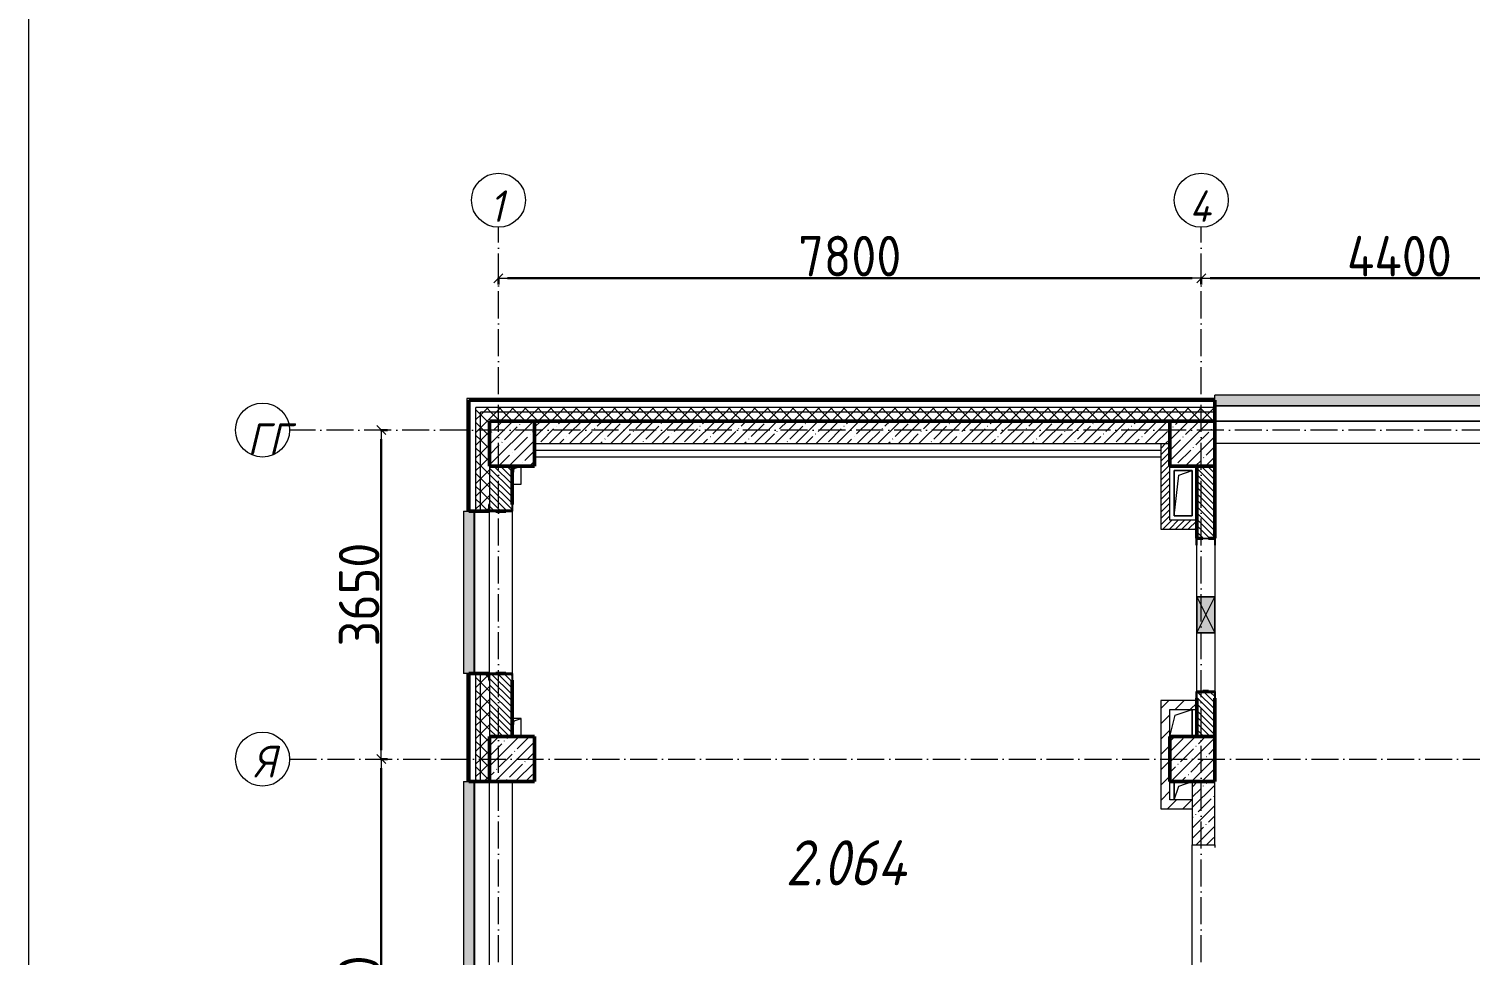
# Model space of a CAD drawing. Header units: millimetres. Extents: x -17017 to 628417, y -109036 to 199237.
# Drawn here: x 509005 to 525003, y 132590 to 142865 of the extents above; entities that cross this region are included whole.
import ezdxf

# ---------------------------------------------------------------- set-up
doc = ezdxf.new("R2010")
doc.units = ezdxf.units.MM
doc.linetypes.add('50_200_ШТРИХ_1Т_ш5_п1_п1_', pattern=[700, 500, -100, 0, -100])
for name, color, linetype, lineweight in [('3.1) ЖБ окна 1.2 м', 102, 'Continuous', 30), ('A-____-____-DIMS', 7, 'Continuous', 9), ('A-DETL-____-OTLN-4', 7, 'Continuous', 18), ('A-DETL-GENF-OTLN', 7, 'Continuous', 9), ('A-FLOR-____-OTLN', 7, 'Continuous', 9), ('A-GENM-____-MCUT', 7, 'Continuous', 25), ('A-GENM-____-OTLN', 7, 'Continuous', 9), ('A-GENM-____-OTLN-1', 7, 'Continuous', 25), ('A-GLAZ-____-OTLN', 7, 'Continuous', 9), ('A-WALL-____-MCUT-1', 7, 'Continuous', 9), ('A-WALL-____-MCUT-2', 7, 'Continuous', 50), ('A-WALL-____-MCUT-3', 7, 'Continuous', 9), ('A-WALL-____-OTLN', 7, 'Continuous', 9), ('A-WALL-____-PATT-1', 7, 'Continuous', 9), ('A-WALL-FNSH-MCUT-1', 7, 'Continuous', 9), ('I-WALL-____-OTLN', 7, 'Continuous', 9), ('S-COLS-____-MCUT', 7, 'Continuous', 50), ('S-COLS-____-OTLN', 7, 'Continuous', 9), ('S-GRID-____-IDEN', 7, 'Continuous', 9), ('S-GRID-____-OTLN-1', 7, '50_200_ШТРИХ_1Т_ш5_п1_п1_', 9), ('Марки помещений', 7, 'Continuous', 9)]:
    doc.layers.add(name, color=color, linetype=linetype, lineweight=lineweight)
doc.layers.add('A-GLAZ-____-OTLN-1', color=7, linetype='Continuous', lineweight=9, true_color=0xc0c0c0)
doc.styles.add('ISOCPEUR_I', font='isocpeui.ttf', dxfattribs={"width": 0.9, "height": 2.5})
doc.styles.add('ISOCPEUR_I_3', font='isocpeui.ttf', dxfattribs={"width": 0.85, "height": 2.2})
doc.styles.add('СПДС', font='isocpeur.ttf', dxfattribs={"width": 0.9})
doc.dimstyles.new('Размера А3', dxfattribs={"dimtxt": 200, "dimasz": 100, "dimexe": 70, "dimexo": 100, "dimgap": 20, "dimtad": 1, "dimdec": 0, "dimrnd": 10, "dimzin": 0, "dimdsep": 46, "dimtxsty": 'СПДС', "dimblk": 'ARROWHEAD_6', "dimcen": 1, "dimclrd": 256, "dimclre": 256, "dimclrt": 256, "dimazin": 0, "dimtfac": 1, "dimtdec": 0, "dimtmove": 2, "dimatfit": 3, "dimfxl": 1, "dimtolj": 1, "dimtzin": 0, "dimarcsym": 0})
pattern_1 = [(45, (516567.8, 90784.41), (-70.71068, 70.71068), []), (135, (516567.8, 90784.41), (-70.71068, -70.71068), [])]
pattern_2 = [(45, (516567.8, 90784.41), (-35.35534, 35.35534), [])]
pattern_3 = [(45, (516567.8, 90784.41), (-114.04925, 114.04925), []), (45, (516681.85, 90784.41), (-114.04925, 114.04925), [201.612, -40.322, 3.353, -36.97])]
pattern_4 = [(135, (516567.8, 90784.41), (-35.35534, -35.35534), [])]
pattern_5 = [(45, (516567.8, 90784.41), (-84.8528, 84.8528), [])]
pattern_6 = [(45, (516567.8, 90784.41), (-85.53659, 85.53659), []), (45, (516624.82, 90784.41), (-85.53659, 85.53659), [])]

# ---------------------------------------------------------------- blocks, each defined once
blk = doc.blocks.new('BSC_Колонна _Прямоугольная - 500х500-V40-АР1_План отверстий 2 этажа в осях 1-64_А-ГГ')
at = {"layer": 'S-COLS-____-OTLN'}
h = blk.add_hatch(dxfattribs=at)
h.set_pattern_fill('FP_69', color=256, style=0, pattern_type=2)
h.set_pattern_definition([(45, (2200, -47481.04), (-114.04925, 114.04925), []), (45, (2314.05, -47481.04), (-114.04925, 114.04925), [201.613, -40.323, 3.353, -36.97])])
h.paths.add_polyline_path([(-250, -250), (250, -250), (250, 250), (-250, 250)], flags=0)
at = {"layer": 'S-COLS-____-MCUT'}
for p, q in [((250, 250), (-250, 250)), ((-250, 250), (-250, -250)), ((250, -250), (250, 250)), ((-250, -250), (250, -250))]:
    blk.add_line(p, q, dxfattribs=at)
blk = doc.blocks.new('BSC_Колонна _Прямоугольная - 500х500-V41-АР1_План отверстий 2 этажа в осях 1-64_А-ГГ')
at = {"layer": 'S-COLS-____-OTLN'}
h = blk.add_hatch(dxfattribs=at)
h.set_pattern_fill('FP_70', color=256, style=0, pattern_type=2)
h.set_pattern_definition([(45, (-5350, -47481.04), (-114.04925, 114.04925), []), (45, (-5235.95, -47481.04), (-114.04925, 114.04925), [201.613, -40.323, 3.353, -36.97])])
h.paths.add_polyline_path([(-250, -250), (250, -250), (250, 250), (-250, 250)], flags=0)
at = {"layer": 'S-COLS-____-MCUT'}
for p, q in [((250, 250), (-250, 250)), ((-250, 250), (-250, -250)), ((250, -250), (250, 250)), ((-250, -250), (250, -250))]:
    blk.add_line(p, q, dxfattribs=at)
blk = doc.blocks.new('BSC_Колонна _Прямоугольная - 500х500-V50-АР1_План отверстий 2 этажа в осях 1-64_А-ГГ')
at = {"layer": 'S-COLS-____-OTLN'}
h = blk.add_hatch(dxfattribs=at)
h.set_pattern_fill('FP_79', color=256, style=0, pattern_type=2)
h.set_pattern_definition([(45, (2200, -43981.04), (-114.04925, 114.04925), []), (45, (2314.05, -43981.04), (-114.04925, 114.04925), [201.613, -40.323, 3.353, -36.97])])
h.paths.add_polyline_path([(-250, -250), (250, -250), (250, 250), (-250, 250), (-250, -245)], flags=0)
at = {"layer": 'S-COLS-____-MCUT'}
for p, q in [((250, 250), (-250, 250)), ((-250, 250), (-250, -250)), ((250, -250), (250, 250)), ((-250, -250), (250, -250))]:
    blk.add_line(p, q, dxfattribs=at)
blk = doc.blocks.new('BSC_Колонна _Прямоугольная - 500х500-V51-АР1_План отверстий 2 этажа в осях 1-64_А-ГГ')
at = {"layer": 'S-COLS-____-OTLN'}
h = blk.add_hatch(dxfattribs=at)
h.set_pattern_fill('FP_80', color=256, style=0, pattern_type=2)
h.set_pattern_definition([(45, (-5350, -43981.04), (-114.04925, 114.04925), []), (45, (-5235.95, -43981.04), (-114.04925, 114.04925), [201.613, -40.323, 3.353, -36.97])])
h.paths.add_polyline_path([(-250, -250), (250, -250), (250, 250), (-250, 250)], flags=0)
at = {"layer": 'S-COLS-____-MCUT'}
for p, q in [((250, 250), (-250, 250)), ((-250, 250), (-250, -250)), ((250, -250), (250, 250)), ((-250, -250), (250, -250))]:
    blk.add_line(p, q, dxfattribs=at)
blk = doc.blocks.new('Отлив_СКБ - Отлив витража_120_НВФ-31885342-АР1_План отверстий 2 этажа в осях 1-64_А-ГГ')
at = {"layer": 'A-GLAZ-____-OTLN-1'}
for points in [[(0, 0), (0, -2), (7800, -2), (7800, 0), (2809, 0)], [(0, -2), (0, -120), (7800, -120), (7800, -2), (2809, -2)]]:
    blk.add_hatch(color=256, dxfattribs=at).paths.add_polyline_path(points, flags=0)
at = {"layer": 'A-GLAZ-____-OTLN'}
for p, q in [((0, 0), (7800, 0)), ((7800, -2), (0, -2)), ((0, -120), (0, -83)), ((0, -120), (7800, -120)), ((7800, -83), (7800, -120))]:
    blk.add_line(p, q, dxfattribs=at)
blk = doc.blocks.new('Фахверк_СКБ_Уголок - 250_2700-27497298-АР1_План отверстий 2 этажа в осях 1-64_А-ГГ')
at = {"layer": 'A-GENM-____-MCUT'}
for p, q in [((200, 181), (125, 181)), ((125, 181), (125, 106)), ((131, 106), (131, 175)), ((131, 175), (200, 175)), ((200, 175), (200, 181)), ((125, 106), (131, 106)), ((131, -6), (125, -6)), ((125, -6), (125, -81)), ((125, -81), (200, -81)), ((131, -75), (131, -6)), ((200, -75), (131, -75)), ((200, -81), (200, -75))]:
    blk.add_line(p, q, dxfattribs=at)
blk = doc.blocks.new('АР_Перемычка - АР_Перемычка-28448550-АР1_План отверстий 2 этажа в осях 1-64_А-ГГ')
at = {"layer": 'A-GENM-____-OTLN'}
blk.add_line((-350, -100), (-342, -100), dxfattribs=at)
blk = doc.blocks.new('154_Стойка_СКБ_Уголок - СМ-2480_200-28447058-АР1_План отверстий 2 этажа в осях 1-64_А-ГГ')
at = {"layer": 'A-GENM-____-MCUT'}
for p, q in [((125, 156), (125, 81)), ((200, 156), (125, 156)), ((125, 81), (131, 81)), ((131, 19), (125, 19)), ((125, 19), (125, -56)), ((131, 81), (131, 150)), ((131, 150), (200, 150)), ((131, -50), (131, 19)), ((200, 150), (200, 156)), ((125, -56), (200, -56)), ((200, -50), (131, -50)), ((200, -56), (200, -50))]:
    blk.add_line(p, q, dxfattribs=at)
blk = doc.blocks.new('Стойка_Влож_Полоса боковая - Полоса-28346330-АР1_План отверстий 2 этажа в осях 1-64_А-ГГ')
at = {"layer": 'A-GENM-____-OTLN'}
for p, q in [((-5, -31), (-5, 31)), ((0, 31), (0, -31))]:
    blk.add_line(p, q, dxfattribs=at)
blk = doc.blocks.new('Стойка_Влож_Уголок - Уголок-28346305-АР1_План отверстий 2 этажа в осях 1-64_А-ГГ')
at = {"layer": 'A-GENM-____-MCUT'}
for p, q in [((75, 75), (0, 75)), ((0, 0), (6, 0)), ((6, 69), (75, 69)), ((6, 0), (6, 69)), ((75, 69), (75, 75))]:
    blk.add_line(p, q, dxfattribs=at)
blk = doc.blocks.new('Стойка_Влож_Уголок - Уголок-28346304-АР1_План отверстий 2 этажа в осях 1-64_А-ГГ')
at = {"layer": 'A-GENM-____-MCUT'}
for p, q in [((6, 0), (0, 0)), ((6, -69), (6, 0)), ((0, -75), (75, -75)), ((75, -69), (6, -69)), ((75, -75), (75, -69))]:
    blk.add_line(p, q, dxfattribs=at)
blk = doc.blocks.new('Фахверк_СКБ_Уголок - 200_3960-28268576-АР1_План отверстий 2 этажа в осях 1-64_А-ГГ')
at = {"layer": 'A-GENM-____-MCUT'}
for p, q in [((200, 156), (125, 156)), ((125, 156), (125, 81)), ((125, 81), (131, 81)), ((131, 19), (125, 19)), ((125, 19), (125, -56)), ((131, 81), (131, 150)), ((131, 150), (200, 150)), ((131, -50), (131, 19)), ((200, 150), (200, 156)), ((125, -56), (200, -56)), ((200, -50), (131, -50)), ((200, -56), (200, -50))]:
    blk.add_line(p, q, dxfattribs=at)
blk = doc.blocks.new('AR_Отверстие прямоугольное _в плите_ - AR_Отверстие прямоугольное _в плите_-V154-АР1_План отверстий 2 этажа в осях 1-64_А-ГГ')
at = {"layer": 'A-GENM-____-OTLN'}
for p, q in [((100, 250), (-100, 250)), ((-100, 250), (-100, -250)), ((-100, -250), (-50, 200)), ((-50, 200), (100, 250)), ((100, -250), (100, 250)), ((-100, -250), (100, -250))]:
    blk.add_line(p, q, dxfattribs=at)
blk = doc.blocks.new('AR_Отверстие прямоугольное _в плите_ - AR_Отверстие прямоугольное _в плите_-30510733-АР1_План отверстий 2 этажа в осях 1-64_А-ГГ')
at = {"layer": 'A-GENM-____-OTLN'}
for p, q in [((-50, -100), (-25, 75)), ((-25, 75), (50, 100)), ((50, -100), (50, 100)), ((-50, -100), (50, -100))]:
    blk.add_line(p, q, dxfattribs=at)
blk = doc.blocks.new('AR_Отверстие прямоугольное _в плите_ - AR_Отверстие прямоугольное _в плите_-V158-АР1_План отверстий 2 этажа в осях 1-64_А-ГГ')
at = {"layer": 'A-GENM-____-OTLN'}
for p, q in [((50, 100), (-50, 100)), ((-50, -100), (-25, 75)), ((-25, 75), (50, 100)), ((50, -100), (50, 100))]:
    blk.add_line(p, q, dxfattribs=at)
blk = doc.blocks.new('AR_Отверстие прямоугольное _в плите_ - AR_Отверстие прямоугольное _в плите_-V187-АР1_План отверстий 2 этажа в осях 1-64_А-ГГ')
at = {"layer": 'A-GENM-____-OTLN'}
for p, q in [((-100, 100), (-100, -100)), ((-100, -100), (-50, 50)), ((-50, 50), (100, 100))]:
    blk.add_line(p, q, dxfattribs=at)
blk = doc.blocks.new('AR_Отверстие прямоугольное _в плите_ - AR_Отверстие прямоугольное _в плите_-30552590-АР1_План отверстий 2 этажа в осях 1-64_А-ГГ')
at = {"layer": 'A-GENM-____-OTLN'}
for p, q in [((-125, -150), (-63, 88)), ((-63, 88), (125, 150)), ((125, -150), (125, 150))]:
    blk.add_line(p, q, dxfattribs=at)
blk = doc.blocks.new('Отлив_СКБ - Отлив витража_120_НВФ-31885689-АР1_План отверстий 2 этажа в осях 1-64_А-ГГ')
at = {"layer": 'A-GLAZ-____-OTLN-1'}
for points in [[(1800, 2), (1800, 120), (0, 120), (0, 2), (1103, 2)], [(1103, 0), (1800, 0), (1800, 2), (0, 2), (0, 0)]]:
    blk.add_hatch(color=256, dxfattribs=at).paths.add_polyline_path(points, flags=0)
at = {"layer": 'A-GLAZ-____-OTLN'}
for p, q in [((0, 83), (0, 120)), ((1800, 120), (0, 120)), ((0, 2), (1800, 2)), ((1800, 120), (1800, 83)), ((1800, 0), (0, 0))]:
    blk.add_line(p, q, dxfattribs=at)
blk = doc.blocks.new('Отлив_СКБ - Отлив витража_120_НВФ-31886035-АР1_План отверстий 2 этажа в осях 1-64_А-ГГ')
at = {"layer": 'A-GLAZ-____-OTLN-1'}
for points in [[(0, 120), (0, 2), (4800, 2), (4800, 120), (3085, 120)], [(0, 2), (0, 0), (4800, 0), (4800, 2), (3085, 2)]]:
    blk.add_hatch(color=256, dxfattribs=at).paths.add_polyline_path(points, flags=0)
at = {"layer": 'A-GLAZ-____-OTLN'}
for p, q in [((0, 83), (0, 120)), ((4800, 120), (0, 120)), ((0, 2), (4800, 2)), ((4800, 120), (4800, 83)), ((4800, 0), (0, 0))]:
    blk.add_line(p, q, dxfattribs=at)
blk = doc.blocks.new('AR_Отверстие прямоугольное _в стене__БезПР - AR_Отверстие прямоугольное _в стене__БезПР-36428632-АР1_План отверстий 2 этажа в осях 1-64_А-ГГ')
at = {"layer": 'A-GLAZ-____-OTLN'}
blk.add_hatch(color=256, dxfattribs=at).paths.add_polyline_path([(-200, -100), (200, -100), (200, 100), (-200, 100)], flags=0)
at = {"layer": 'A-DETL-GENF-OTLN'}
for p, q in [((-200, -100), (-200, 100)), ((-200, 100), (200, 100)), ((200, 100), (-200, -100)), ((-200, 100), (200, -100)), ((200, 100), (-200, 100)), ((-200, 100), (-200, -100)), ((200, 100), (200, -100)), ((200, -100), (200, 100)), ((200, -100), (-200, -100)), ((-200, -100), (200, -100))]:
    blk.add_line(p, q, dxfattribs=at)
at = {"layer": 'A-GLAZ-____-OTLN'}
blk.add_line((200, 100), (-200, 100), dxfattribs=at)
blk = doc.blocks.new('Ось сетки - Круг_Ø6_00__ISO-2_5_0_9K_-25732049-АР1_План отверстий 2 этажа в осях 1-64_А-ГГ')
at = {"layer": 'S-GRID-____-IDEN'}
blk.add_circle((0, 0), 3, dxfattribs=at)
blk = doc.blocks.new('ARROWHEAD_6')
at = {"color": 0, "linetype": 'Continuous'}
for p, q in [((0, 0), (-1, 0)), ((-0.5, -0.5), (0.5, 0.5))]:
    blk.add_line(p, q, dxfattribs=at)
blk = doc.blocks.new('*D2651')
at = {"layer": 'A-____-____-DIMS', "lineweight": -2, "transparency": 16777216}
for p, q in [((-19249, 502997), (-19173, 502997)), ((-19243, 497597), (-19243, 502897)), ((-19249, 497497), (-19173, 497497))]:
    blk.add_line(p, q, dxfattribs=at)
at = {"layer": 'Defpoints', "color": 0, "transparency": 16777216}
for p in [(-19349, 502997), (-19243, 502997), (-19349, 497497)]:
    blk.add_point(p, dxfattribs=at)
at = {"layer": 'A-____-____-DIMS', "lineweight": -2, "transparency": 16777216, "xscale": 100, "yscale": 100, "zscale": 100}
for p, rotation in [((-19243, 502997), 90), ((-19243, 497497), 270)]:
    blk.add_blockref('ARROWHEAD_6', p, dxfattribs=dict(at, rotation=rotation))
at = {"layer": 'A-____-____-DIMS', "transparency": 16777216, "insert": (-19488, 500247), "char_height": 450, "attachment_point": 5, "rotation": 90, "style": 'СПДС'}
blk.add_mtext('\\A1;5500', dxfattribs=at)
blk = doc.blocks.new('*D2652')
at = {"layer": 'A-____-____-DIMS', "lineweight": -2, "transparency": 16777216}
for p, q in [((-19249, 506647), (-19173, 506647)), ((-19243, 503097), (-19243, 506547)), ((-19249, 502997), (-19173, 502997))]:
    blk.add_line(p, q, dxfattribs=at)
at = {"layer": 'Defpoints', "color": 0, "transparency": 16777216}
for p in [(-19349, 506647), (-19243, 506647), (-19349, 502997)]:
    blk.add_point(p, dxfattribs=at)
at = {"layer": 'A-____-____-DIMS', "lineweight": -2, "transparency": 16777216, "xscale": 100, "yscale": 100, "zscale": 100}
for p, rotation in [((-19243, 506647), 90), ((-19243, 502997), 270)]:
    blk.add_blockref('ARROWHEAD_6', p, dxfattribs=dict(at, rotation=rotation))
at = {"layer": 'A-____-____-DIMS', "transparency": 16777216, "insert": (-19488, 504822), "char_height": 450, "attachment_point": 5, "rotation": 90, "style": 'СПДС'}
blk.add_mtext('\\A1;3650', dxfattribs=at)
blk = doc.blocks.new('*D2717')
at = {"layer": 'A-____-____-DIMS', "lineweight": -2, "transparency": 16777216}
for p, q in [((-17942, 508337), (-17942, 508261)), ((-17842, 508331), (-10242, 508331)), ((-10142, 508337), (-10142, 508261))]:
    blk.add_line(p, q, dxfattribs=at)
at = {"layer": 'Defpoints', "color": 0, "transparency": 16777216}
for p in [(-17942, 508437), (-10142, 508437), (-10142, 508331)]:
    blk.add_point(p, dxfattribs=at)
at = {"layer": 'A-____-____-DIMS', "lineweight": -2, "transparency": 16777216, "xscale": 100, "yscale": 100, "zscale": 100, "rotation": 180}
blk.add_blockref('ARROWHEAD_6', (-17942, 508331), dxfattribs=at)
at = {"layer": 'A-____-____-DIMS', "lineweight": -2, "transparency": 16777216, "xscale": 100, "yscale": 100, "zscale": 100}
blk.add_blockref('ARROWHEAD_6', (-10142, 508331), dxfattribs=at)
at = {"layer": 'A-____-____-DIMS', "transparency": 16777216, "insert": (-14042, 508576), "char_height": 450, "attachment_point": 5, "style": 'СПДС'}
blk.add_mtext('\\A1;7800', dxfattribs=at)
blk = doc.blocks.new('*D2718')
at = {"layer": 'A-____-____-DIMS', "lineweight": -2, "transparency": 16777216}
for p, q in [((-10142, 508337), (-10142, 508261)), ((-10042, 508331), (-5842, 508331)), ((-5742, 508337), (-5742, 508261))]:
    blk.add_line(p, q, dxfattribs=at)
at = {"layer": 'Defpoints', "color": 0, "transparency": 16777216}
for p in [(-10142, 508437), (-5742, 508437), (-5742, 508331)]:
    blk.add_point(p, dxfattribs=at)
at = {"layer": 'A-____-____-DIMS', "lineweight": -2, "transparency": 16777216, "xscale": 100, "yscale": 100, "zscale": 100, "rotation": 180}
blk.add_blockref('ARROWHEAD_6', (-10142, 508331), dxfattribs=at)
at = {"layer": 'A-____-____-DIMS', "lineweight": -2, "transparency": 16777216, "xscale": 100, "yscale": 100, "zscale": 100}
blk.add_blockref('ARROWHEAD_6', (-5742, 508331), dxfattribs=at)
at = {"layer": 'A-____-____-DIMS', "transparency": 16777216, "insert": (-7942, 508576), "char_height": 450, "attachment_point": 5, "style": 'СПДС'}
blk.add_mtext('\\A1;4400', dxfattribs=at)
blk = doc.blocks.new('2этаж')
at = {"layer": 'S-GRID-____-OTLN-1', "color": 251, "ltscale": 0.6, "true_color": 0x636466}
for p, q in [((-17941.7, 454533.3), (-17941.7, 508896.9)), ((-10141.7, 454533.3), (-10141.7, 508896.9)), ((11116.1, 506647), (-20260.4, 506647)), ((-20260.4, 502997), (11116.1, 502997))]:
    blk.add_line(p, q, dxfattribs=at)
at = {"layer": 'S-GRID-____-IDEN', "char_height": 350, "attachment_point": 1, "style": 'ISOCPEUR_I'}
for s, insert, width in [('\\fISOCPEUR|b0|i1|c204|p34|;\\W.9;1', (-18039.5, 509305.7), 144.304), ('\\fISOCPEUR|b0|i1|c204|p34|;\\W.9;4', (-10272.3, 509305.7), 223.671), ('ГГ', (-20727.5, 506723.1), 404.05), ('\\fISOCPEUR|b0|i1|c204|p34|;\\W.9;Я', (-20658.4, 503143.6), 223.671)]:
    blk.add_mtext(s, dxfattribs=dict(at, insert=insert, width=width))
at = {"layer": 'A-____-____-DIMS'}
for base, p1, p2, picture, middle in [((-10141.7, 508330.7), (-17941.7, 508436.8), (-10141.7, 508436.8), '*D2717', (-14041.7, 508575.7)), ((-5741.7, 508330.7), (-10141.7, 508436.8), (-5741.7, 508436.8), '*D2718', (-7941.7, 508575.7))]:
    dim = blk.add_linear_dim(base=base, p1=p1, p2=p2, dimstyle='Размера А3', override={"dimtxt": 450}, dxfattribs=at)
    dim.commit()
    dim.dimension.update_dxf_attribs({"geometry": picture, "text_midpoint": middle})
for base, p1, p2, picture, middle in [((-19243.1, 506647), (-19349.1, 502997), (-19349.1, 506647), '*D2652', (-19488.1, 504822)), ((-19243.1, 502997), (-19349.1, 497497), (-19349.1, 502997), '*D2651', (-19488.1, 500247))]:
    dim = blk.add_linear_dim(base=base, p1=p1, p2=p2, angle=90, dimstyle='Размера А3', override={"dimtxt": 450}, dxfattribs=at)
    dim.commit()
    dim.dimension.update_dxf_attribs({"geometry": picture, "text_midpoint": middle})

msp = doc.modelspace()

# ---------------------------------------------------------------- hatches: boundary and pattern name
at = {"layer": 'A-WALL-____-PATT-1'}
h = msp.add_hatch(dxfattribs=at)
h.set_pattern_fill('FP_3', color=256, style=0, pattern_type=2)
h.set_pattern_definition(pattern_6)
h.paths.add_polyline_path([(513888, 122845), (513888, 123865), (513868, 123865), (513868, 122845)], flags=0)
h.paths.add_polyline_path([(513868, 125665), (513888, 125665), (513888, 126790), (513868, 126790), (513868, 125920)], flags=0)
h.paths.add_polyline_path([(513888, 128590), (513888, 129715), (513868, 129715), (513868, 128590)], flags=0)
h.paths.add_polyline_path([(513888, 134515), (513888, 135715), (513868, 135715), (513868, 134515)], flags=0)
h.paths.add_polyline_path([(513868, 137515), (513888, 137515), (513888, 138765), (513868, 138765), (513868, 137960)], flags=0)
h = msp.add_hatch(dxfattribs=at)
h.set_pattern_fill('FP_3', color=256, style=0, pattern_type=2)
h.set_pattern_definition(pattern_6)
h.paths.add_polyline_path([(540348, 138745), (540348, 138765), (532168, 138765), (532168, 138745), (537764, 138745)], flags=0)
h.paths.add_polyline_path([(531168, 138745), (531168, 138765), (529968, 138765), (529968, 138745), (530694, 138745)], flags=0)
h.paths.add_polyline_path([(522168, 138745), (522168, 138765), (513888, 138765), (513888, 138745), (521857, 138745)], flags=0)
h = msp.add_hatch(dxfattribs=at)
h.set_pattern_fill('FP_1', color=256, style=0, pattern_type=2)
h.set_pattern_definition(pattern_1)
h.paths.add_polyline_path([(514018, 123015), (514018, 123865), (513968, 123865), (513968, 123015)], flags=0)
h.paths.add_polyline_path([(514018, 125665), (514018, 126790), (513968, 126790), (513968, 125665)], flags=0)
h.paths.add_polyline_path([(514018, 128590), (514018, 129715), (513968, 129715), (513968, 128590)], flags=0)
h.paths.add_polyline_path([(514018, 134515), (514018, 135715), (513968, 135715), (513968, 134515)], flags=0)
h.paths.add_polyline_path([(514018, 137515), (514018, 138665), (513968, 138665), (513968, 137515)], flags=0)
h = msp.add_hatch(dxfattribs=at)
h.set_pattern_fill('FP_1', color=256, style=0, pattern_type=2)
h.set_pattern_definition(pattern_1)
h.paths.add_polyline_path([(540218, 138615), (540268, 138615), (540268, 138665), (532168, 138665), (532168, 138615), (537764, 138615)], flags=0)
h.paths.add_polyline_path([(531168, 138615), (531168, 138665), (529968, 138665), (529968, 138615), (530694, 138615)], flags=0)
h.paths.add_polyline_path([(521857, 138615), (522168, 138615), (522168, 138665), (514018, 138665), (514018, 138615), (520089, 138615)], flags=0)
h = msp.add_hatch(dxfattribs=at)
h.set_pattern_fill('FP_1', color=256, style=0, pattern_type=2)
h.set_pattern_definition(pattern_1)
h.paths.add_polyline_path([(514118, 123015), (514118, 123790), (514112, 123790), (514112, 123865), (514018, 123865), (514018, 123015)], flags=0)
h.paths.add_polyline_path([(514018, 125665), (514112, 125665), (514112, 125740), (514118, 125740), (514118, 126715), (514112, 126715), (514112, 126790), (514018, 126790), (514018, 125920)], flags=0)
h.paths.add_polyline_path([(514018, 128590), (514112, 128590), (514112, 128665), (514118, 128665), (514118, 129640), (514112, 129640), (514112, 129715), (514018, 129715), (514018, 128596)], flags=0)
h.paths.add_polyline_path([(514118, 134515), (514118, 135640), (514112, 135640), (514112, 135715), (514018, 135715), (514018, 134515)], flags=0)
h.paths.add_polyline_path([(514018, 137515), (514112, 137515), (514112, 137590), (514118, 137590), (514118, 138615), (514018, 138615), (514018, 137960)], flags=0)
h = msp.add_hatch(dxfattribs=at)
h.set_pattern_fill('FP_1', color=256, style=0, pattern_type=2)
h.set_pattern_definition(pattern_1)
h.paths.add_polyline_path([(540118, 138515), (540218, 138515), (540218, 138615), (532168, 138615), (532168, 138515), (537764, 138515)], flags=0)
h.paths.add_polyline_path([(531168, 138515), (531168, 138615), (529968, 138615), (529968, 138521), (530043, 138521), (530043, 138515), (530694, 138515)], flags=0)
h.paths.add_polyline_path([(522168, 138515), (522168, 138615), (514118, 138615), (514118, 138515), (521857, 138515)], flags=0)
h = msp.add_hatch(dxfattribs=at)
h.set_pattern_fill('FP_25', color=256, style=0, pattern_type=2)
h.set_pattern_definition(pattern_3)
h.paths.add_polyline_path([(521668, 138265), (521668, 138515), (514618, 138515), (514618, 138265), (520089, 138265)], flags=0)
h = msp.add_hatch(dxfattribs=at)
h.set_pattern_fill('FP_5', color=256, style=0, pattern_type=2)
h.set_pattern_definition(pattern_2)
h.paths.add_polyline_path([(521668, 137315), (521668, 138265), (521568, 138265), (521568, 137315)], flags=0)
h = msp.add_hatch(dxfattribs=at)
h.set_pattern_fill('FP_6', color=256, style=0, pattern_type=2)
h.set_pattern_definition(pattern_4)
h.paths.add_polyline_path([(514368, 135015), (514368, 135709), (514299, 135709), (514299, 135715), (514187, 135715), (514187, 135709), (514118, 135709), (514118, 135015)], flags=0)
h.paths.add_polyline_path([(514299, 137515), (514299, 137521), (514368, 137521), (514368, 138015), (514118, 138015), (514118, 137521), (514187, 137521), (514187, 137515)], flags=0)
h = msp.add_hatch(dxfattribs=at)
h.set_pattern_fill('FP_6', color=256, style=0, pattern_type=2)
h.set_pattern_definition(pattern_4)
h.paths.add_polyline_path([(522037, 135015), (522168, 135015), (522168, 135509), (522099, 135509), (522099, 135515), (522037, 135515), (522037, 135509), (521968, 135509), (521968, 135015)], flags=0)
h.paths.add_polyline_path([(522037, 137215), (522168, 137215), (522168, 138015), (521968, 138015), (521968, 137215), (522008, 137215)], flags=0)
h = msp.add_hatch(dxfattribs=at)
h.set_pattern_fill('FP_5', color=256, style=0, pattern_type=2)
h.set_pattern_definition(pattern_2)
h.paths.add_polyline_path([(521668, 137315), (521968, 137315), (521968, 137415), (521668, 137415)], flags=0)
h = msp.add_hatch(dxfattribs=at)
h.set_pattern_fill('FP_4', color=256, style=0, pattern_type=2)
h.set_pattern_definition(pattern_5)
h.paths.add_polyline_path([(521568, 134215), (521668, 134215), (521668, 135415), (521568, 135415), (521568, 134515)], flags=0)
h = msp.add_hatch(dxfattribs=at)
h.set_pattern_fill('FP_4', color=256, style=0, pattern_type=2)
h.set_pattern_definition(pattern_5)
h.paths.add_polyline_path([(521968, 135315), (521968, 135415), (521668, 135415), (521668, 135315)], flags=0)
h = msp.add_hatch(dxfattribs=at)
h.set_pattern_fill('FP_25', color=256, style=0, pattern_type=2)
h.set_pattern_definition(pattern_3)
h.paths.add_polyline_path([(522168, 129515), (522168, 132015), (521918, 132015), (521918, 129515)], flags=0)
h.paths.add_polyline_path([(521918, 133815), (522168, 133815), (522168, 134515), (521918, 134515)], flags=0)
h = msp.add_hatch(dxfattribs=at)
h.set_pattern_fill('FP_4', color=256, style=0, pattern_type=2)
h.set_pattern_definition(pattern_5)
h.paths.add_polyline_path([(521918, 134215), (521918, 134315), (521668, 134315), (521668, 134215)], flags=0)

# ---------------------------------------------------------------- linework, layer by layer
at = {"color": 1, "lineweight": 0}
msp.add_lwpolyline([(509005, 183587), (622241, 183587), (622241, 84759), (509005, 84759)], close=True, dxfattribs=at)
at = {"layer": 'A-DETL-____-OTLN-4'}
for p, q in [((521568, 138190), (514618, 138190)), ((521568, 138115), (514618, 138115))]:
    msp.add_line(p, q, dxfattribs=at)
at = {"layer": 'A-FLOR-____-OTLN'}
for p, q in [((521718, 137965), (521918, 137965)), ((521718, 137465), (521718, 137965)), ((521918, 137965), (521918, 137465)), ((521918, 137465), (521718, 137465)), ((521918, 135315), (521918, 135015)), ((521718, 134315), (521718, 134515))]:
    msp.add_line(p, q, dxfattribs=at)
at = {"layer": 'A-WALL-____-MCUT-1'}
for p, q in [((521668, 138515), (514618, 138515)), ((514618, 138265), (521668, 138265)), ((521918, 134515), (521918, 133815)), ((522168, 133815), (522168, 134515)), ((521918, 133815), (522168, 133815))]:
    msp.add_line(p, q, dxfattribs=at)
at = {"layer": 'A-WALL-____-MCUT-2'}
for p, q in [((522168, 138745), (513888, 138745)), ((513888, 138745), (513888, 137515)), ((522168, 138515), (522168, 138745)), ((514618, 138515), (521668, 138515)), ((514368, 137590), (514368, 138015)), ((521968, 138015), (521968, 137215)), ((522168, 137215), (522168, 138015)), ((513888, 137515), (514112, 137515)), ((514187, 137515), (514299, 137515)), ((514112, 135715), (513888, 135715)), ((513888, 135715), (513888, 134515)), ((514299, 135715), (514187, 135715)), ((514368, 135015), (514368, 135640)), ((522099, 135515), (522037, 135515)), ((521968, 135440), (521968, 135015)), ((522168, 135015), (522168, 135440)), ((513888, 134515), (514118, 134515))]:
    msp.add_line(p, q, dxfattribs=at)
at = {"layer": 'A-WALL-____-MCUT-3'}
for p, q in [((513968, 137515), (513968, 138665)), ((522168, 138665), (513968, 138665)), ((522168, 138615), (514018, 138615)), ((514018, 137515), (514018, 138615)), ((514118, 138015), (514118, 137590)), ((513968, 134515), (513968, 135715)), ((514018, 134515), (514018, 135715)), ((514118, 135640), (514118, 135015))]:
    msp.add_line(p, q, dxfattribs=at)
at = {"layer": 'A-WALL-____-OTLN'}
for p, q in [((526168, 138515), (522168, 138515)), ((522168, 138515), (526168, 138515)), ((526168, 138265), (522168, 138265)), ((514118, 135715), (514118, 137515)), ((514368, 137515), (514368, 135715)), ((514118, 129715), (514118, 134515)), ((514368, 134515), (514368, 129715)), ((521918, 132015), (521918, 133815)), ((522168, 133815), (522168, 133785))]:
    msp.add_line(p, q, dxfattribs=at)
at = {"layer": 'A-WALL-FNSH-MCUT-1'}
for p, q in [((513868, 138765), (513868, 137515)), ((522168, 138765), (513868, 138765)), ((513888, 138745), (522168, 138745)), ((522168, 138745), (522168, 138765)), ((521568, 138265), (521568, 137315)), ((521668, 137415), (521668, 138015)), ((513868, 137515), (513888, 137515)), ((521568, 137315), (521968, 137315)), ((521968, 137415), (521668, 137415)), ((513868, 135715), (513868, 134515)), ((513888, 135715), (513868, 135715)), ((521568, 135415), (521568, 134215)), ((521968, 135415), (521568, 135415)), ((521668, 135015), (521668, 135315)), ((521668, 135315), (521968, 135315)), ((513868, 134515), (513888, 134515)), ((521668, 134315), (521668, 134515)), ((521918, 134315), (521668, 134315)), ((521568, 134215), (521918, 134215))]:
    msp.add_line(p, q, dxfattribs=at)
at = {"layer": 'I-WALL-____-OTLN'}
for p, q in [((521968, 136565), (521968, 137140)), ((522168, 137140), (522168, 136565)), ((521968, 135515), (521968, 136165)), ((522168, 136165), (522168, 135515))]:
    msp.add_line(p, q, dxfattribs=at)

# ---------------------------------------------------------------- block references
at = {"layer": '3.1) ЖБ окна 1.2 м'}
msp.add_blockref('2этаж', (532159, -368232), dxfattribs=at)
at = {"layer": 'A-GENM-____-OTLN'}
for name, p in [('AR_Отверстие прямоугольное _в плите_ - AR_Отверстие прямоугольное _в плите_-30510733-АР1_План отверстий 2 этажа в осях 1-64_А-ГГ', (514418, 137915)), ('AR_Отверстие прямоугольное _в плите_ - AR_Отверстие прямоугольное _в плите_-V154-АР1_План отверстий 2 этажа в осях 1-64_А-ГГ', (521818, 137715)), ('AR_Отверстие прямоугольное _в плите_ - AR_Отверстие прямоугольное _в плите_-V158-АР1_План отверстий 2 этажа в осях 1-64_А-ГГ', (514418, 135115)), ('AR_Отверстие прямоугольное _в плите_ - AR_Отверстие прямоугольное _в плите_-30552590-АР1_План отверстий 2 этажа в осях 1-64_А-ГГ', (521793, 135165)), ('AR_Отверстие прямоугольное _в плите_ - AR_Отверстие прямоугольное _в плите_-V187-АР1_План отверстий 2 этажа в осях 1-64_А-ГГ', (521818, 134415))]:
    msp.add_blockref(name, p, dxfattribs=at)
for name, p, rotation in [('АР_Перемычка - АР_Перемычка-28448550-АР1_План отверстий 2 этажа в осях 1-64_А-ГГ', (522068, 137215), 269.9999999999999), ('Стойка_Влож_Уголок - Уголок-28346305-АР1_План отверстий 2 этажа в осях 1-64_А-ГГ', (522037, 137215), 89.99999999999991), ('Стойка_Влож_Уголок - Уголок-28346304-АР1_План отверстий 2 этажа в осях 1-64_А-ГГ', (522099, 137215), 90.00000000000027), ('Стойка_Влож_Полоса боковая - Полоса-28346330-АР1_План отверстий 2 этажа в осях 1-64_А-ГГ', (522068, 137215), 89.99999999999991)]:
    msp.add_blockref(name, p, dxfattribs=dict(at, rotation=rotation))
at = {"layer": 'A-GENM-____-OTLN-1'}
for name, p, rotation in [('Фахверк_СКБ_Уголок - 250_2700-27497298-АР1_План отверстий 2 этажа в осях 1-64_А-ГГ', (514293, 137390), 89.99999999999991), ('154_Стойка_СКБ_Уголок - СМ-2480_200-28447058-АР1_План отверстий 2 этажа в осях 1-64_А-ГГ', (522018, 137340), 269.9999999999999), ('Фахверк_СКБ_Уголок - 250_2700-27497298-АР1_План отверстий 2 этажа в осях 1-64_А-ГГ', (514193, 135840), 269.9999999999999), ('Фахверк_СКБ_Уголок - 200_3960-28268576-АР1_План отверстий 2 этажа в осях 1-64_А-ГГ', (522018, 135640), 269.9999999999999)]:
    msp.add_blockref(name, p, dxfattribs=dict(at, rotation=rotation))
at = {"layer": 'A-GLAZ-____-OTLN'}
for name, p, rotation in [('Отлив_СКБ - Отлив витража_120_НВФ-31885342-АР1_План отверстий 2 этажа в осях 1-64_А-ГГ', (529968, 138682), 180), ('Отлив_СКБ - Отлив витража_120_НВФ-31885689-АР1_План отверстий 2 этажа в осях 1-64_А-ГГ', (513951, 135715), 90), ('AR_Отверстие прямоугольное _в стене__БезПР - AR_Отверстие прямоугольное _в стене__БезПР-36428632-АР1_План отверстий 2 этажа в осях 1-64_А-ГГ', (522068, 136365), 89.99999999999991), ('Отлив_СКБ - Отлив витража_120_НВФ-31886035-АР1_План отверстий 2 этажа в осях 1-64_А-ГГ', (513951, 129715), 90)]:
    msp.add_blockref(name, p, dxfattribs=dict(at, rotation=rotation))
at = {"layer": 'S-COLS-____-OTLN'}
for name, p in [('BSC_Колонна _Прямоугольная - 500х500-V40-АР1_План отверстий 2 этажа в осях 1-64_А-ГГ', (514368, 138265)), ('BSC_Колонна _Прямоугольная - 500х500-V41-АР1_План отверстий 2 этажа в осях 1-64_А-ГГ', (521918, 138265)), ('BSC_Колонна _Прямоугольная - 500х500-V50-АР1_План отверстий 2 этажа в осях 1-64_А-ГГ', (514368, 134765)), ('BSC_Колонна _Прямоугольная - 500х500-V51-АР1_План отверстий 2 этажа в осях 1-64_А-ГГ', (521918, 134765))]:
    msp.add_blockref(name, p, dxfattribs=at)
at = {"layer": 'S-GRID-____-IDEN', "xscale": 99.99999999999993, "yscale": 99.99999999999993, "zscale": 99.99999999999993}
for p in [(514218, 140965), (522018, 140965)]:
    msp.add_blockref('Ось сетки - Круг_Ø6_00__ISO-2_5_0_9K_-25732049-АР1_План отверстий 2 этажа в осях 1-64_А-ГГ', p, dxfattribs=at)
for p, rotation in [((511599, 138415), 89.9999999999998), ((511599, 134765), 269.9999999999995)]:
    msp.add_blockref('Ось сетки - Круг_Ø6_00__ISO-2_5_0_9K_-25732049-АР1_План отверстий 2 этажа в осях 1-64_А-ГГ', p, dxfattribs=dict(at, rotation=rotation))

# ---------------------------------------------------------------- texts
at = {"layer": 'Марки помещений', "insert": (517405, 133865), "char_height": 500, "width": 817.72, "attachment_point": 1, "style": 'ISOCPEUR_I_3'}
msp.add_mtext('2.064', dxfattribs=at)

doc.saveas('drawing.dxf')
